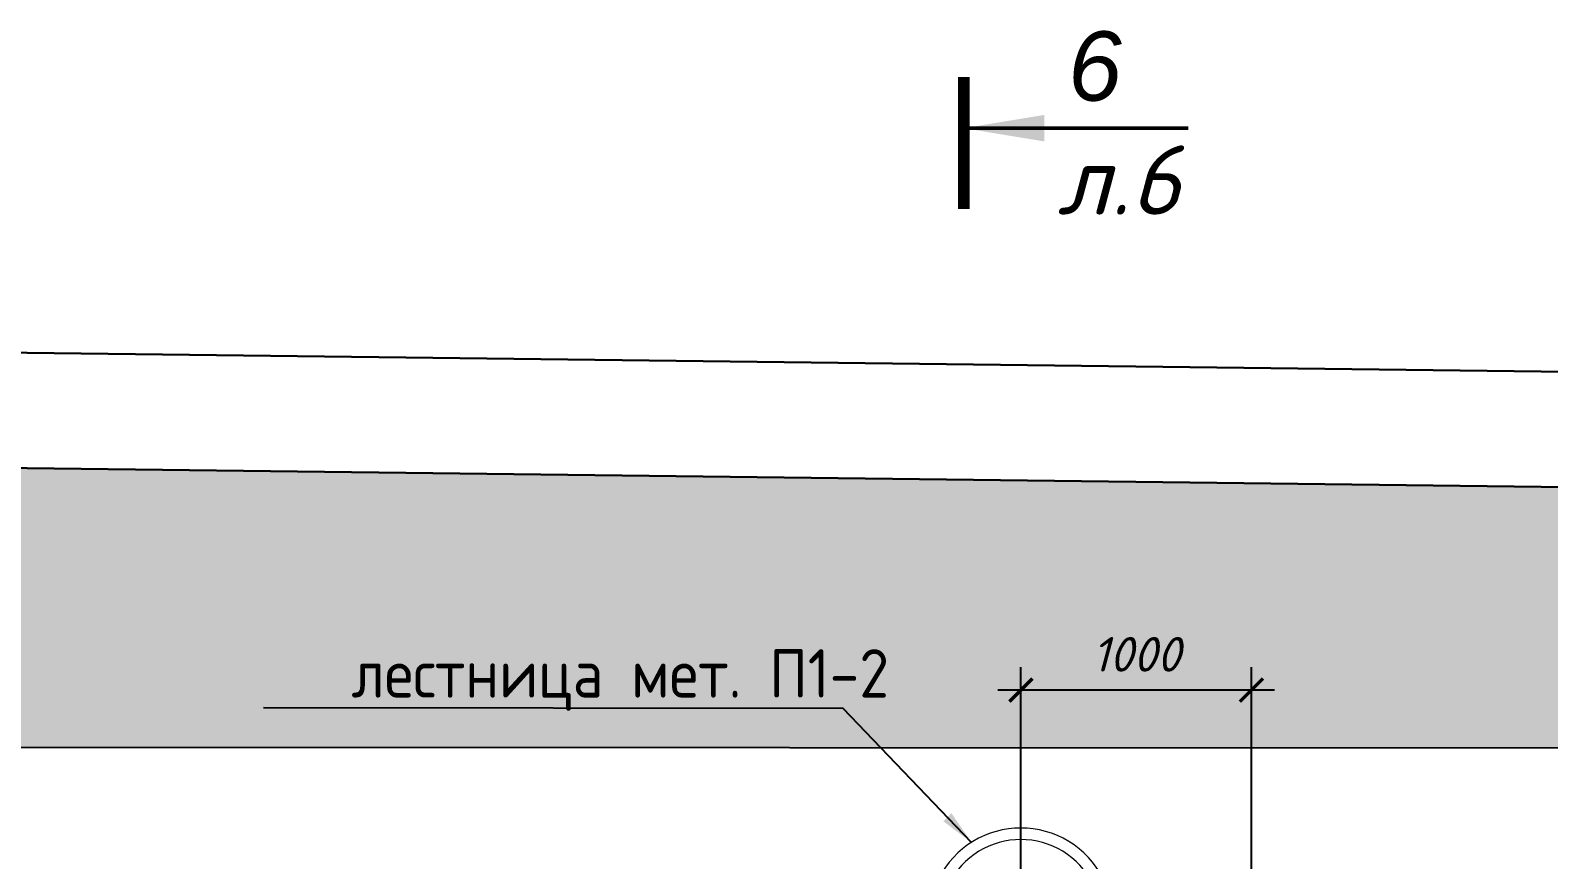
# Model space of a CAD drawing. Header units: millimetres. Extents: x -6419137 to 687965, y -598396 to 179722.
# Drawn here: x 205274 to 211858, y 23299 to 26894 of the extents above; entities that cross this region are included whole.
import ezdxf
from ezdxf.enums import TextEntityAlignment as Align

# ---------------------------------------------------------------- set-up
doc = ezdxf.new("R2010")
doc.units = ezdxf.units.MM
doc.header["$MEASUREMENT"] = 0
doc.linetypes.add('Double Dashed', pattern=[1797.222233, 1325, -211.666656, 63.333344, -197.222233])
for name, color, linetype, lineweight in [('лестницы_Ном._пера__96', 7, 'Continuous', 13), ('оси_Ном._пера__96', 7, 'Continuous', 5), ('разрезы_Ном._пера__100', 7, 'Continuous', 50), ('разрезы_Ном._пера__97', 7, 'Continuous', 20), ('текст_Ном._пера__96', 7, 'Continuous', 5)]:
    doc.layers.add(name, color=color, linetype=linetype, lineweight=lineweight)
for name, color, linetype in [('оси', 7, 'Continuous'), ('размеры', 7, 'Continuous'), ('стены наруж', 7, 'Continuous'), ('текст', 7, 'Continuous'), ('чертеж', 7, 'Continuous')]:
    doc.layers.add(name, color=color, linetype=linetype)
doc.styles.get("Standard").update_dxf_attribs({"font": 'isocpeui.ttf'})
doc.styles.add('СГЕНЕРИР_СТИЛЬ_3', font='CS_Gost2304.shx')
doc.styles.add('СГЕНЕРИР_СТИЛЬ_7', font='ariali.ttf')
doc.dimstyles.get("Standard").update_dxf_attribs({"dimtxt": 150, "dimasz": 100, "dimexe": 100, "dimexo": 100, "dimgap": 80, "dimtad": 1, "dimtoh": 1, "dimdec": 0, "dimzin": 0, "dimdsep": 46, "dimtxsty": 'Standard', "dimblk": 'ARCHTICK', "dimblk2": 'ARCHTICK', "dimcen": 0.09, "dimdle": 100, "dimadec": 0, "dimazin": 0, "dimtfac": 1, "dimtdec": 0, "dimtofl": 0, "dimtmove": 0, "dimatfit": 3, "dimfxl": 1, "dimtolj": 1, "dimtzin": 0, "dimarcsym": 0})
doc.dimstyles.new('STEP', dxfattribs={"dimtxt": 200, "dimasz": 150, "dimexe": 80, "dimexo": 80, "dimgap": 80, "dimtad": 1, "dimdec": 0, "dimzin": 0, "dimdsep": 46, "dimtxsty": 'Standard', "dimblk": 'ARCHTICK', "dimcen": 150, "dimdle": 80, "dimadec": 0, "dimazin": 0, "dimtfac": 1, "dimtdec": 0, "dimtofl": 0, "dimtmove": 1, "dimatfit": 3, "dimfxl": 1, "dimtolj": 1, "dimtzin": 0, "dimarcsym": 0})

# ---------------------------------------------------------------- blocks, each defined once
blk = doc.blocks.new('A$C07077E92')
at = {"layer": 'стены наруж', "true_color": 0xcbc8bd}
h = blk.add_hatch(dxfattribs=at)
h.set_pattern_fill('ZIGZAG', color=9)
h.set_pattern_definition([(0, (0, 0), (0.125, 0.125), [0.125, -0.125]), (90, (0.125, 0), (-0.125, 0.125), [0.125, -0.125])])
h.paths.add_polyline_path([(-23.4567, 2.7756), (-23.4822, 2.7755), (-30.0013, 2.7261), (-36.0112, 2.572), (-39.9548, 2.4846), (-43.9878, 1.9186), (-48.0439, 1.4475), (-50.0732, 1.1785), (-50.0728, 1.1757), (-52.0216, 0.9206), (-53.209, -0.3164), (-53.1528, -4.3697), (-53.0896, -6.3654), (-53.0903, -6.5396), (-53.0915, -8.5313), (-52.555, -8.5317), (-52.5685, -10.6687), (-52.6394, -12.5822), (-51.8127, -12.4361), (-51.8074, -0.4409), (-39.9226, 1.2148), (-23.2638, 1.483)])
h.paths.add_polyline_path([(12.5109, 5.0548), (-0.2568, 5.0826), (-12.3337, 5.231), (-14.2686, 5.2602), (-14.4016, 5.2926), (-20.1227, 3.4513), (-22.3999, 2.7817), (-23.4567, 2.7756), (-23.2638, 1.483), (-21.9245, 1.5046), (-14.313, 3.9678), (12.453, 3.955)])
h.paths.add_polyline_path([(33.9124, 4.426), (31.6811, 5.0175), (27.7161, 4.968), (27.7161, 4.9685), (17.7033, 5.0397), (13.7281, 5.0521), (12.5109, 5.0548), (12.453, 3.955), (31.687, 3.9459), (37.4819, 2.3902), (41.8668, -1.7058), (43.9317, -13.5322), (44.3345, -13.5383), (43.3726, -7.5877), (42.7312, -3.6067), (42.4354, -1.4913), (42.1994, -1.0932), (37.8874, 2.9429), (37.7407, 3.0206), (33.8565, 4.1054)])
at = {"layer": 'стены наруж', "lineweight": 30}
blk.add_lwpolyline([(-12.3337, 5.231), (-0.2568, 5.0826), (-0.2566, 5.5826), (-12.3335, 5.731)], dxfattribs=at)
at = {"layer": 'стены наруж', "color": 253, "true_color": 0xa3a3a3}
blk.add_lwpolyline([(43.9317, -13.5322), (41.8668, -1.7058), (37.4819, 2.3902), (31.687, 3.9459), (-14.313, 3.9678), (-21.9245, 1.5046), (-39.9226, 1.2148), (-51.8074, -0.4409), (-51.8127, -12.4361)], dxfattribs=at)
blk = doc.blocks.new('Стандартный маркер сетки_7')
at = {"layer": 'оси_Ном._пера__96', "linetype": 'Double Dashed'}
blk.add_line((900, 0), (0, 0), dxfattribs=at)
at = {"layer": 'оси_Ном._пера__96', "style": 'СГЕНЕРИР_СТИЛЬ_3'}
blk.add_attdef('AC_MarkerText_1', text='', height=350, rotation=90, dxfattribs=at).set_placement((22714.2, -139.2), align=Align.BOTTOM_LEFT)
blk = doc.blocks.new('_ArchTick')
at = {"color": 0, "linetype": 'ByBlock', "const_width": 0.15}
blk.add_lwpolyline([(-0.5, -0.5), (0.5, 0.5)], dxfattribs=at)
blk = doc.blocks.new('*D554')
at = {"layer": 'Defpoints', "color": 0, "transparency": 16777216}
for p in [(209569.2, 24033.9), (209569.2, 22964), (210569.2, 22964)]:
    blk.add_point(p, dxfattribs=at)
at = {"layer": 'размеры', "color": 0, "lineweight": -2, "transparency": 16777216}
for p, q in [((209569.2, 23064), (209569.2, 24133.9)), ((210569.2, 23064), (210569.2, 24133.9)), ((210669.2, 24033.9), (209469.2, 24033.9))]:
    blk.add_line(p, q, dxfattribs=at)
at = {"layer": 'размеры', "color": 0, "lineweight": -2, "transparency": 16777216, "xscale": 100, "yscale": 100, "zscale": 100, "rotation": 180}
blk.add_blockref('_ArchTick', (209569.2, 24033.9), dxfattribs=at)
at = {"layer": 'размеры', "color": 0, "lineweight": -2, "transparency": 16777216, "xscale": 100, "yscale": 100, "zscale": 100}
blk.add_blockref('_ArchTick', (210569.2, 24033.9), dxfattribs=at)
at = {"layer": 'размеры', "color": 0, "transparency": 16777216, "insert": (210069.2, 24188.9), "char_height": 150, "attachment_point": 5}
blk.add_mtext('\\A1;1000', dxfattribs=at)
blk = doc.blocks.new('A$C1A0C1D80')
at = {"layer": 'лестницы_Ном._пера__96'}
for points in [[(-390.7, 73.8), (-340.7, 73.8), (-340.7, -578.6), (-390.7, -578.6)], [(359.3, 73.8), (409.3, 73.8), (409.3, -576.2), (359.3, -576.2)], [(-340.7, -276.2), (-340.7, -226.2), (359.3, -226.2), (359.3, -276.2)]]:
    blk.add_lwpolyline(points, close=True, dxfattribs=at)
for radius in [400.8, 350.8]:
    blk.add_arc((9.3, 73.8), radius, 356.42367, 183.57633, dxfattribs=at)
blk = doc.blocks.new('A$C28FD1EF7')
at = {"layer": 'разрезы_Ном._пера__100', "linetype": 'Continuous', "const_width": 50}
blk.add_lwpolyline([(-12302.7, 9026.1), (-12302.7, 8453.5)], dxfattribs=at)
at = {"layer": 'разрезы_Ном._пера__97', "insert": (-11617.5, 9071), "char_height": 300, "attachment_point": 6, "style": 'СГЕНЕРИР_СТИЛЬ_7'}
blk.add_mtext('6', dxfattribs=at)
at = {"layer": 'разрезы_Ном._пера__100', "linetype": 'Continuous', "lineweight": 9}
blk.add_leader([(-12302.7, 8803.7), (-11329.6, 8803.7)], dimstyle='Standard', override={"dimasz": 350, "dimgap": 80, "dimtad": 0}, dxfattribs=at)

msp = doc.modelspace()

# ---------------------------------------------------------------- block references
at = {"layer": 'лестницы_Ном._пера__96'}
msp.add_blockref('A$C1A0C1D80', (209559.9, 22961.2), dxfattribs=at)
at = {"layer": 'оси', "color": 251, "linetype": 'Continuous', "lineweight": 13, "zscale": 1000, "rotation": 270}
msp.add_blockref('Стандартный маркер сетки_7', (210569.2, 23977.7), dxfattribs=at)
at = {"layer": 'разрезы_Ном._пера__100'}
msp.add_blockref('A$C28FD1EF7', (221624.4, 17666), dxfattribs=at)
at = {"layer": 'чертеж', "linetype": 'Continuous', "xscale": 1000, "yscale": 1000, "zscale": 1000}
msp.add_blockref('A$C07077E92', (213020.5, 19820.7), dxfattribs=at)

# ---------------------------------------------------------------- texts
at = {"layer": 'текст', "linetype": 'Continuous', "insert": (207832, 24077.8), "char_height": 210, "width": 2857.926, "attachment_point": 5, "line_spacing_factor": 1.076174}
msp.add_mtext('{\\fISOCPEUR|b0|i0|c204|p34;\\W0.9;лестница мет. П1-2}', dxfattribs=at)
at = {"layer": 'текст_Ном._пера__96', "linetype": 'Continuous', "insert": (209993.5, 26245.2), "char_height": 300, "attachment_point": 5}
msp.add_mtext('л.6', dxfattribs=at)

# ---------------------------------------------------------------- dimensions: what is measured, and where the dimension line sits
at = {"layer": 'размеры'}
dim = msp.add_linear_dim(base=(209569.2, 24033.9), p1=(210569.2, 22964), p2=(209569.2, 22964), dimstyle='Standard', dxfattribs=at)
dim.commit()
dim.dimension.update_dxf_attribs({"geometry": '*D554', "text_midpoint": (210069.2, 24188.9)})

# ---------------------------------------------------------------- leaders
at = {"layer": 'текст', "lineweight": 5}
msp.add_leader([(209354.6, 23373.8), (208799.2, 23954.3), (206284.6, 23956.7)], dimstyle='STEP', override={"dimtad": 0}, dxfattribs=at)

doc.saveas('drawing.dxf')
